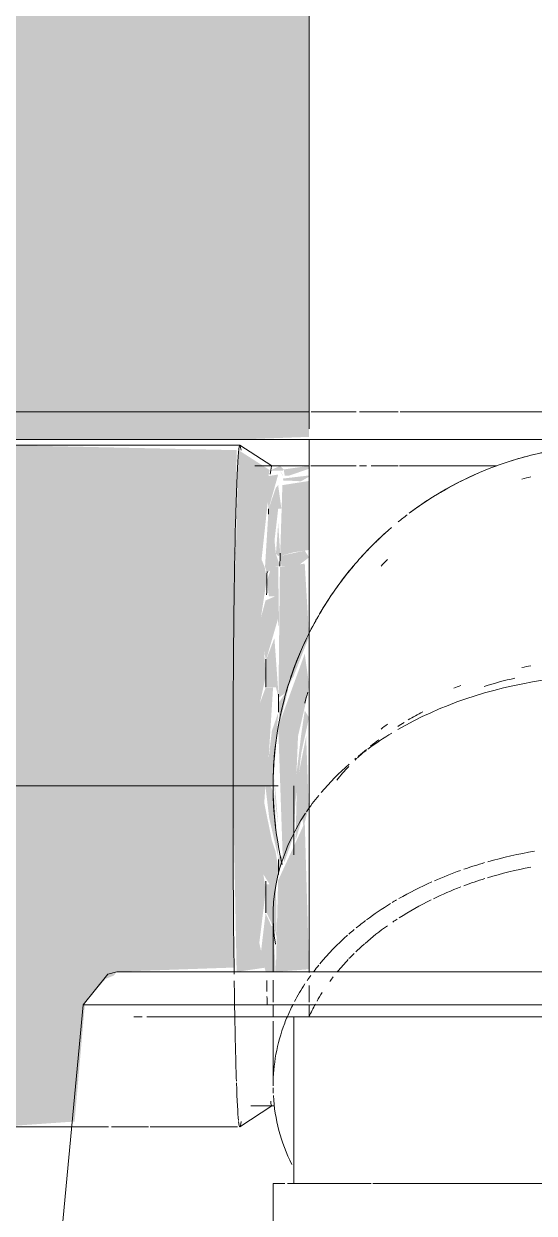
# Model space of a CAD drawing. Header units: metres. Extents: x 1.1 to 63.3, y -3.6 to 22.8.
# Drawn here: x 21.6844 to 21.7163, y 6.5253 to 6.5997 of the extents above; entities that cross this region are included whole.
import ezdxf

# ---------------------------------------------------------------- set-up
doc = ezdxf.new("R2010")
doc.units = ezdxf.units.M
doc.layers.add('ARQ_1100_BASE_TÉRREO_GARAGEM_dwg', color=7, linetype='Continuous', lineweight=5, true_color=0x767676)
for name, color, linetype, lineweight in [('P-PIPE', 7, 'Continuous', 5), ('P-PIPE-CNTR', 7, 'Continuous', 5), ('P-SANR-FIXT', 7, 'Continuous', 5)]:
    doc.layers.add(name, color=color, linetype=linetype, lineweight=lineweight)

# ---------------------------------------------------------------- blocks, each defined once
blk = doc.blocks.new('USO_ESG_Cuba lavatório retângular - Uso geral-4179220-TÉRREO F_S 1')
at = {"layer": 'P-SANR-FIXT', "true_color": 0xf3f3f3, "transparency": 33554560}
h = blk.add_hatch(color=7, dxfattribs=at)
h.paths.add_polyline_path([(0.02357948415474572, -0.05021161073454758), (0.01904999999999567, -0.05038198160310225), (0.01904999999999567, -0.05521161073454645), (0.1730499999999953, -0.05521161073454617), (0.1730499999999953, -0.05021161073454731), (0.04208229035914079, -0.05021161073454754)])
h.paths.add_polyline_path([(-0.01905000000000433, -0.05021161073454766), (-0.1731071461120028, -0.05038198160310259), (-0.1731071461120028, -0.05521161073454679), (-0.01905000000000433, -0.05521161073454652), (-0.01905000000000433, -0.05028743424442852)])
h = blk.add_hatch(color=7, dxfattribs=at)
h.paths.add_polyline_path([(-0.1657047519650565, -0.05521161073454677), (-0.1731071461120028, -0.05521161073454679), (-0.1868844374562529, -0.05912621186443722), (-0.19644252170884, -0.06868429611702), (-0.2000525168769535, -0.08215698149949317), (-0.2000525168769535, -0.2500029056352048), (-0.1858498807490375, -0.2500029056352048), (-0.1858498807490375, -0.1449999999999511), (-0.01905000000000433, -0.1449999999999508), (-0.01905000000000433, -0.05521161073454652), (-0.06181123080295787, -0.05521161073454659)])
h.paths.add_polyline_path([(0.04208229035914079, -0.0552116107345464), (0.01904999999999567, -0.05521161073454645), (0.01904999999999567, -0.1449999999999508), (0.1869294648993039, -0.1449999999999505), (0.1869294648993039, -0.2500029056352042), (0.199995370764946, -0.2500029056352042), (0.199995370764946, -0.08215698149950112), (0.1960807696350556, -0.0683796901552424), (0.1865226853824685, -0.05882160590265965), (0.1719491918117641, -0.05521161073454618), (0.1459758115212395, -0.05521161073454622)])
h.paths.add_polyline_path([(0.1806165109818395, -0.07459047051765696), (0.1826340714713295, -0.07897534016493896), (0.1822976344801451, -0.07864906166728321), (0.1811502418688793, -0.07587901086380235)])
h.paths.add_polyline_path([(0.1982473394437791, -0.3500029056351988), (0.1869294648993039, -0.3500029056351988), (0.1869294648993039, -0.3576249999998696), (-0.1834779014831053, -0.3578007022312229), (-0.1836730923823029, -0.357624999999879), (-0.1858498807490332, -0.357624999999879), (-0.1858498807490332, -0.3500029056351994), (-0.2000525168769535, -0.3500029056351994), (-0.1999560056492136, -0.357624999999879), (-0.1961379157470631, -0.3710421065387052), (-0.186579831494476, -0.380600190791288), (-0.1731071461120028, -0.3842101859594101), (0.1730499999999953, -0.3842101859594009), (0.1869294648993039, -0.3801934112744562), (0.1963853755968325, -0.3707375005769276), (0.199995370764946, -0.3572648151944545), (0.199995370764946, -0.3500029056351988), (0.1995483657979698, -0.3500029056351988)])
h.paths.add_polyline_path([(0.1806165109818395, -0.3648313261762987), (0.1757456890852009, -0.3669988546279041), (0.1765579198322089, -0.3665124496745999), (0.1773218229328155, -0.366196030649991)])
at = {"layer": 'P-SANR-FIXT'}
blk.add_line((0.1730499999999953, -0.05021161073454731), (-0.1731071461120028, -0.05021161073454793), dxfattribs=at)
blk = doc.blocks.new('USO_ESG_Sifão de Uso Geral - Sifão para lavatório-4179222-TÉRREO F_S 1')
at = {"layer": 'P-SANR-FIXT'}
for p, q in [((0.03457092903810452, 5.095078398493931e-14), (0.03317195909152589, -0.01488819227457435)), ((0.03317195909157787, -0.01488819227461766), (0, -0.01488819227461772)), ((0.03107743835357293, -0.01695898247439762), (0, -0.01695898247439768)), ((0.01904999999999567, -0.05021161073454759), (0.01904999999999567, -0.01690980107050255))]:
    blk.add_line(p, q, dxfattribs=at)
at = {"layer": 'P-SANR-FIXT', "color": 8, "true_color": 0x808080}
for p, q in [((0.009668771837143436, -0.01413148976521989), (-0.02303289487562818, -0.01413148976521995)), ((0.02919885019230082, -0.01413148976521985), (0.009686484094174068, -0.01413148976521989)), ((0.01904999999999567, -0.01488819227457437), (0.01904999999999567, -0.01413148976517656)), ((0.02919885019230082, -0.01413148976521985), (0.02010155591813262, -0.01413148976521987)), ((0.03000000000000184, -0.01413148976521985), (0.02948218464173224, -0.01413148976521985)), ((0.03000000000000184, -0.01413148976521985), (0.02948218464173224, -0.01413148976521985)), ((0.01904999999999567, -0.01610225920361287), (0.01904999999999567, -0.01505086856037154)), ((0.006416029086259414, -0.01695898247439767), (0.007297863790371912, -0.01695898247439766)), ((0.007297863790371912, -0.01695898247439766), (0.008161775040294288, -0.01695898247439766)), ((0.01723541039066753, -0.01695898247439765), (0.01761860173907352, -0.01695898247439765)), ((0.03107743835357293, -0.01695898247439762), (0.0191772989943716, -0.01695898247439764))]:
    blk.add_line(p, q, dxfattribs=at)
at = {"layer": 'P-SANR-FIXT', "color": 7, "true_color": 0xefefef}
for p, q in [((0.00952560491020488, -0.01413148976521989), (0.005187581615485362, -0.0141314897652199)), ((0.005187814225818227, -0.0141314897652199), (0.009525, -0.01413148976521989)), ((0.01347189725892933, -0.01413148976521988), (0.009623049284230684, -0.01413148976521989)), ((0.009623971152485752, -0.01413148976521989), (0.01347038418160167, -0.01413148976521988)), ((0.01347038418160167, -0.01413148976521988), (0.01391246318967544, -0.01413148976521988)), ((0.01391066640453845, -0.01413148976521988), (0.01348469397396211, -0.01413148976521988)), ((0.01557375627194371, -0.01413148976521988), (0.01422837758896747, -0.01413148976521988)), ((0.01422972793535326, -0.01413148976521988), (0.01557280671125466, -0.01413148976521988)), ((0.01580137967770094, -0.01413148976521988), (0.01607260788191903, -0.01413148976521988)), ((0.01607463386615385, -0.01413148976521988), (0.01580280332837423, -0.01413148976521988)), ((0.01660871074713472, -0.01413148976521988), (0.01619713841231872, -0.01413148976521988)), ((0.01729900475390084, -0.01413148976521987), (0.01662715538349394, -0.01413148976521988)), ((0.01855655865101542, -0.01413148976521987), (0.01746462659705535, -0.01413148976521987)), ((0.01919426450417242, -0.01413148976521987), (0.01857596780320375, -0.01413148976521987)), ((0.01832657184566827, -0.01488819227461769), (0.01683124065743494, -0.01488819227461769)), ((0.01902661892850133, -0.01488819227461769), (0.0185315692225989, -0.01488819227461769)), ((0.007984452791879539, -0.01695898247439766), (0.004990844529175797, -0.01695898247439767)), ((0.00946168043973513, -0.01695898247439766), (0.008040604239321817, -0.01695898247439766)), ((0.01136539254778291, -0.01695898247439766), (0.009603456592894657, -0.01695898247439766)), ((0.01358097564831172, -0.01695898247439765), (0.01141686308882061, -0.01695898247439766)), ((0.01399183736265834, -0.01695898247439765), (0.01365467745375761, -0.01695898247439765)), ((0.01558951601647725, -0.01695898247439765), (0.01402972774874065, -0.01695898247439765)), ((0.01613297140903135, -0.01695898247439765), (0.01570685574849045, -0.01695898247439765))]:
    blk.add_line(p, q, dxfattribs=at)
at = {"layer": 'P-SANR-FIXT', "color": 9, "true_color": 0xbfbfbf}
for p, q in [((0.00953511855121651, -0.01413148976521989), (0.005187581615485362, -0.0141314897652199)), ((0.005187814225818227, -0.0141314897652199), (0.009525, -0.01413148976521989)), ((0.01347038418160167, -0.01413148976521988), (0.01729560869348444, -0.01413148976521987)), ((0.01617045472028922, -0.01413148976521988), (0.01348469397396211, -0.01413148976521988)), ((0.01729390335784959, -0.01413148976521987), (0.01651530978689791, -0.01413148976521988)), ((0.01907023710242869, -0.01413148976521987), (0.01746721363586144, -0.01413148976521987)), ((0.01746795208035913, -0.01413148976521987), (0.01905, -0.01413148976521987)), ((0.02010155591813262, -0.01413148976521987), (0.0194538910023109, -0.01413148976521987)), ((0.03317195909157787, -0.01488819227461766), (0.01922723214532793, -0.01488819227461768)), ((0.005000396385971817, -0.01695898247439767), (0.006416029086259414, -0.01695898247439767)), ((0.008161775040294288, -0.01695898247439766), (0.00963640898355593, -0.01695898247439766)), ((0.009789035304826802, -0.01695898247439766), (0.01342227712449512, -0.01695898247439765)), ((0.01348469397396211, -0.01695898247439765), (0.01670424005304793, -0.01695898247439765)), ((0.01639470778047577, -0.01695898247439765), (0.01670424005304793, -0.01695898247439765)), ((0.01674328327006221, -0.01695898247439765), (0.01723541039066753, -0.01695898247439765)), ((0.01674328327006221, -0.01695898247439765), (0.01862163669420277, -0.01695898247439765)), ((0.01761860173907352, -0.01695898247439765), (0.01862163669420277, -0.01695898247439765)), ((0.01875845547636864, -0.01695898247439765), (0.0190696152277025, -0.01695898247439765)), ((0.01875845547636864, -0.01695898247439765), (0.0190696152277025, -0.01695898247439765))]:
    blk.add_line(p, q, dxfattribs=at)
at = {"layer": 'P-SANR-FIXT', "color": 7, "true_color": 0xf7f7f7}
for p, q in [((0.00776457135307494, -0.01413148976521989), (0.005209445330009544, -0.0141314897652199)), ((0.009593390347837908, -0.01413148976521989), (0.008011134132969859, -0.01413148976521989)), ((0.01353983308213891, -0.01413148976521988), (0.009686484094174068, -0.01413148976521989)), ((0.0139124189455091, -0.01413148976521988), (0.01355369238237291, -0.01413148976521988)), ((0.01549511045946628, -0.01413148976521988), (0.01418645868136929, -0.01413148976521988)), ((0.01608108701522231, -0.01413148976521988), (0.01575902545853035, -0.01413148976521988)), ((0.007997083215945146, -0.01488819227461771), (0.004968510835399923, -0.01488819227461771)), ((0.009547420549738332, -0.0148881922746177), (0.008012100764067293, -0.01488819227461771)), ((0.01139465129102383, -0.0148881922746177), (0.00981472503188386, -0.0148881922746177)), ((0.01356058180036362, -0.0148881922746177), (0.01140804288978683, -0.0148881922746177)), ((0.01394737808376443, -0.0148881922746177), (0.01359024645733119, -0.0148881922746177)), ((0.0155054146810256, -0.01488819227461769), (0.01413573939535535, -0.0148881922746177)), ((0.01603005340124319, -0.01488819227461769), (0.01551149530654934, -0.01488819227461769))]:
    blk.add_line(p, q, dxfattribs=at)
at = {"layer": 'P-SANR-FIXT', "color": 254, "true_color": 0xdfdfdf}
for p, q in [((0.009607425222385349, -0.01413148976521989), (0.005215491803645273, -0.0141314897652199)), ((0.009607425222385349, -0.01413148976521989), (0.005215491803645273, -0.0141314897652199)), ((0.01385640646055166, -0.01413148976521988), (0.00969872371193452, -0.01413148976521989)), ((0.01385640646055166, -0.01413148976521988), (0.00969872371193452, -0.01413148976521989)), ((0.01545481322062317, -0.01413148976521988), (0.01421549026118996, -0.01413148976521988)), ((0.01545481322062317, -0.01413148976521988), (0.01421549026118996, -0.01413148976521988)), ((0.01600000000000069, -0.01413148976521988), (0.01583359615867021, -0.01413148976521988)), ((0.01600000000000069, -0.01413148976521988), (0.01583359615867021, -0.01413148976521988)), ((0.01616820515625298, -0.01413148976521988), (0.01729560869348444, -0.01413148976521987)), ((0.01650085500043941, -0.01413148976521988), (0.01617045472028922, -0.01413148976521988)), ((0.01729390335784959, -0.01413148976521987), (0.01651530978689791, -0.01413148976521988)), ((0.01840710973419534, -0.01413148976521987), (0.01746721363586144, -0.01413148976521987)), ((0.01746795208035913, -0.01413148976521987), (0.01905, -0.01413148976521987)), ((0.01906960324037638, -0.01413148976521987), (0.01842043453069455, -0.01413148976521987)), ((0.005000396385971817, -0.01695898247439767), (0.008012827001364861, -0.01695898247439766)), ((0.008075565131406075, -0.01695898247439766), (0.00963640898355593, -0.01695898247439766)), ((0.009789035304826802, -0.01695898247439766), (0.01145710950889126, -0.01695898247439766)), ((0.01150455443816369, -0.01695898247439766), (0.01342227712449512, -0.01695898247439765)), ((0.01348469397396211, -0.01695898247439765), (0.01390573686934605, -0.01695898247439765)), ((0.01395234314550568, -0.01695898247439765), (0.01573399524187895, -0.01695898247439765)), ((0.01575819350970349, -0.01695898247439765), (0.01628544490827463, -0.01695898247439765)), ((0.01657474801851102, -0.01695898247439765), (0.01624550820115838, -0.01695898247439765)), ((0.01826685994325896, -0.01695898247439765), (0.01661747882813741, -0.01695898247439765)), ((0.01914392247267171, -0.01695898247439764), (0.01842049224565001, -0.01695898247439765))]:
    blk.add_line(p, q, dxfattribs=at)
at = {"layer": 'P-SANR-FIXT', "color": 8, "true_color": 0x797979}
blk.add_line((0.01904999999999567, -0.2049999987482553), (0.01904999999999567, -0.05088148371562703), dxfattribs=at)
at = {"layer": 'P-SANR-FIXT', "flags": 128}
blk.add_lwpolyline([(0.03317195909157787, -0.01488819227457435), (0.03162631893306374, -0.01680132713467129), (0.0310774383535686, -0.01695898247435431)], dxfattribs=at)
blk = doc.blocks.new('Joelho 45_90 - Serie Normal - Esgoto - MEP - Tigre - Standard-4185659-TÉRREO F_S 1')
at = {"layer": 'P-PIPE', "color": 8, "true_color": 0x808080}
for p, q in [((37.02890340803396, 6.527195370227562), (37.02890340803396, 6.523463873502346)), ((37.029629187934, 6.527195370227606), (37.02890340803396, 6.527195370227606)), ((37.03503448677463, 6.527195370227606), (37.02980506625878, 6.527195370227606)), ((37.05020340803396, 6.527195370227606), (37.03514203359469, 6.527195370227606))]:
    blk.add_line(p, q, dxfattribs=at)
blk = doc.blocks.new('Joelho 45_90 - Serie Normal - Esgoto - MEP - Tigre - Standard-V7-TÉRREO F_S 1')
at = {"layer": 'P-PIPE', "true_color": 0xe06060}
for points in [[(37.02961394761731, 6.547272152179374), (37.03021085864414, 6.54897948176723), (37.0304639436407, 6.555140485370175), (37.03102425977446, 6.557547826195036), (37.03115340803397, 6.55835161640939), (37.03088489150818, 6.560288875488735), (37.02922659066811, 6.555731348102608), (37.02950746255806, 6.547564577989793), (37.02958634810716, 6.547347945057552)], [(37.03030655720863, 6.548617084804791), (37.03074144910028, 6.550080661049495), (37.03088489150818, 6.550721092825851), (37.03112927923619, 6.550682370229231), (37.03097308271085, 6.555140485370175), (37.03039638705615, 6.552227959556532), (37.03031976012708, 6.548966886463109)], [(37.02907803917333, 6.540422855976743), (37.03115340803397, 6.540572934151941), (37.03088489150818, 6.549740113820878), (37.02921762881525, 6.54611825985069), (37.02910451231927, 6.54150298811166)]]:
    blk.add_hatch(color=13, dxfattribs=at).paths.add_polyline_path(points)
h = blk.add_hatch(color=13, dxfattribs=at)
h.paths.add_polyline_path([(37.03021343010042, 6.548436247450386), (37.0303233336214, 6.549061563578832), (37.0302130753163, 6.54851119755152)])
h.paths.add_polyline_path([(37.03077965601549, 6.549544476977111), (37.03088489150818, 6.549740113820878), (37.03113759576974, 6.550721092825851), (37.03082459718033, 6.550975391763814), (37.03051080379868, 6.551710246227372), (37.03058230614955, 6.550721092825851), (37.03075977904018, 6.5498234243223)])
h.paths.add_polyline_path([(37.03020493986988, 6.550229855458625), (37.03067544698013, 6.554131251693639), (37.03115340803397, 6.556303334070587), (37.03088489150818, 6.556742143984242), (37.03065017264423, 6.555140485370175), (37.03025835040013, 6.551846299793961), (37.03020352676361, 6.550528382642024)])
at = {"layer": 'P-PIPE', "color": 9, "true_color": 0xbfbfbf}
for p, q in [((37.03474859481334, 6.554299183915211), (37.03424994246136, 6.553886948298524)), ((37.02890340803396, 6.537338090133789), (37.02890340803396, 6.533297722234146))]:
    blk.add_line(p, q, dxfattribs=at)
at = {"layer": 'P-PIPE', "color": 8, "true_color": 0x808080}
for p, q in [((37.03409449796533, 6.55375844242179), (37.03401680941041, 6.553694217337473)), ((37.02890340803396, 6.539891627506225), (37.02890340803396, 6.538514742062761)), ((37.02890340803396, 6.538352065776963), (37.02890340803396, 6.537595363267557))]:
    blk.add_line(p, q, dxfattribs=at)
at = {"layer": 'P-PIPE'}
blk.add_line((37.02890340803396, 6.543904323951945), (37.02890340803396, 6.540422855976743), dxfattribs=at)
at = {"layer": 'P-PIPE', "flags": 128}
blk.add_lwpolyline([(37.03020340803396, 6.552034980534351), (37.03020340803396, 6.550088091280321), (37.03020340803396, 6.547731966809062)], dxfattribs=at)
blk.add_lwpolyline([(37.03020340803396, 6.552034980534351), (37.03020340803396, 6.550088091280321), (37.03020340803396, 6.547731966809062)], dxfattribs=at)
at = {"layer": 'P-PIPE', "color": 9, "true_color": 0xbfbfbf}
for centre, radius, start, end in [((37.05020340803396, 6.552034980534394), 0.02130000000000004, 101.3679371889042, 109.9999999999986), ((37.05020340803396, 6.552034980534402), 0.02129999999999541, 101.267605633816, 108.0241266016254), ((37.05020340803396, 6.552034980534394), 0.02130000000000338, 110.0562856813612, 126.875870970337), ((37.05020340803396, 6.552034980534402), 0.02130000000000083, 113.3131867254947, 120.0000000000096), ((37.05020340803396, 6.552034980534394), 0.01999999999999737, 104.9999999999999, 106.6751656163664), ((37.05020340803396, 6.552034980534394), 0.01999999999999449, 105.0000000000025, 106.6751656163693), ((37.05020340803396, 6.552034980534402), 0.02130000000000012, 120.3196995143424, 126.691061552118), ((37.05020340803396, 6.552034980534394), 0.02130000000000394, 127.2903332915532, 129.2273692410485), ((37.05020340803396, 6.552034980534394), 0.02129999999999736, 130.6903163442474, 136.3939392875976), ((37.05020340803396, 6.552034980534402), 0.02129999999999514, 131.9789483049389, 135), ((37.05020340803396, 6.552034980534394), 0.02129999999999747, 137.4134496317568, 139.3689778513819), ((37.05020340803396, 6.552034980534402), 0.02130000000000307, 135.6558468012446, 138.8001231922088), ((37.05020340803396, 6.552034980534394), 0.01999999999999695, 134.9999999999838, 136.6751760251709), ((37.05020340803396, 6.552034980534394), 0.01999999999999641, 134.999999999992, 136.675176025179)]:
    blk.add_arc(centre, radius, start, end, dxfattribs=at)
at = {"layer": 'P-PIPE', "color": 8, "true_color": 0x808080}
for centre, radius, start, end in [((37.05020340803396, 6.552034980534394), 0.02129999999999774, 140.164676917507, 149.8050680398772), ((37.05020340803396, 6.552034980534402), 0.02129999999999893, 139.6420056716524, 149.798576554741), ((37.05020340803396, 6.552034980534394), 0.02130000000000083, 149.9999999999881, 154.1297666356687), ((37.05020340803396, 6.552034980534402), 0.02129999999999786, 150.0000000000041, 153.6841198606526)]:
    blk.add_arc(centre, radius, start, end, dxfattribs=at)
at = {"layer": 'P-PIPE'}
for centre, radius, start, end in [((37.05020340803396, 6.552034980534394), 0.0212999999999964, 154.7657482576239, 193.0531706741997), ((37.05020340803396, 6.552034980534402), 0.02130000000000074, 154.2553563870961, 168.0272020000162), ((37.05020340803396, 6.552034980534394), 0.02000000000000373, 162.9841186924983, 164.9999999999817), ((37.05020340803396, 6.552034980534394), 0.01999999999999737, 162.9841186925074, 164.9999999999899), ((37.05020340803396, 6.552034980534402), 0.02129999999999927, 173.3174326400594, 186.6953121973217), ((37.05020340803396, 6.552034980534402), 0.02129999999999885, 191.9820227202631, 193.3106252764427)]:
    blk.add_arc(centre, radius, start, end, dxfattribs=at)
at = {"layer": 'P-PIPE', "color": 9, "true_color": 0xbfbfbf}
for centre, major_axis, ratio, start_param, end_param in [((37.05020340803396, 6.545884222939314), (0.0200000000000013, 0), 0.7071067811865711, 1.832595714593994, 1.861832870115767), ((37.05020340803396, 6.545884222939314), (0.01999999999999737, 0), 0.7071067811866834, 1.832595714594033, 1.861832870115811), ((37.05020340803396, 6.545318537514369), (0.0199999999999998, 0), 0.7071067811863236, 1.884548873853332, 1.987118571380646), ((37.05020340803396, 6.543904323951996), (0.02129999999999843, 0), 0.7071067811867031, 1.781399196427849, 2.257062571577275), ((37.05020340803396, 6.545884222939314), (0.02000000000000494, 0), 0.7071067811864679, 2.068614727392601, 2.094395102393359), ((37.05020340803396, 6.545884222939314), (0.02000000000000186, 0), 0.707106781186447, 2.068614727392589, 2.094395102393347), ((37.05020340803396, 6.545318537514369), (0.02000000000000132, 0), 0.7071067811866447, 2.210384396728907, 2.268928027592569), ((37.05020340803396, 6.545884222939314), (0.02000000000000128, 0), 0.707106781186598, 2.356194490192404, 2.385431827381895), ((37.05020340803396, 6.545884222939314), (0.01999999999999695, 0), 0.7071067811865148, 2.356194490192345, 2.385431827381836), ((37.05020340803396, 6.545318537514369), (0.0199999999999987, 0), 0.707106781186329, 2.285386319354028, 2.312173316110412), ((37.05020340803396, 6.543904323951996), (0.02129999999999626, 0), 0.7071067811868755, 2.280053854442121, 2.376518653519488), ((37.05020340803396, 6.545318537514369), (0.02000000000000072, 0), 0.7071067811864195, 2.395376302508032, 2.434008216864348), ((37.05020340803396, 6.545318537514369), (0.0200000000000049, 0), 0.7071067811865726, 2.456140380073166, 2.499412726786761), ((37.05020340803396, 6.543904323951996), (0.02130000000000486, 0), 0.7071067811864797, 2.38577389004503, 2.418760720127056), ((37.05020340803396, 6.533297722234197), (0.02129999999999595, 0), 0.7071067811867778, 1.804940849685794, 1.949476674483639), ((37.05020340803396, 6.533297722234197), (0.02130000000000114, 0), 0.7071067811866119, 1.959345942519293, 2.02585078172521), ((37.05020340803396, 6.533297722234197), (0.01999999999999679, 0), 0.707106781186781, 1.832595714594068, 1.976424277710212), ((37.05020340803396, 6.533297722234197), (0.02129999999999948, 0), 0.7071067811864049, 2.03706291188047, 2.125061595556074), ((37.05020340803396, 6.533297722234197), (0.02000000000000354, 0), 0.7071067811863864, 1.985846155022774, 2.057971746020573), ((37.05020340803396, 6.533297722234197), (0.02130000000000027, 0), 0.7071067811863926, 2.133783841912506, 2.25282286340412), ((37.05020340803396, 6.533297722234197), (0.02000000000000165, 0), 0.707106781186521, 2.068614727392602, 2.169410014833367), ((37.05020340803396, 6.533297722234197), (0.02130000000000126, 0), 0.7071067811865216, 2.284683925063504, 2.382714046303952), ((37.05020340803396, 6.533297722234197), (0.02130000000000293, 0), 0.7071067811862547, 2.261774875356581, 2.279104552594487), ((37.05020340803396, 6.533297722234197), (0.02000000000000499, 0), 0.7071067811862705, 2.177426686103179, 2.305721090889444), ((37.05020340803396, 6.533297722234197), (0.02130000000000143, 0), 0.7071067811866133, 2.386623750625124, 2.427574025372063), ((37.05020340803396, 6.533297722234197), (0.01999999999999815, 0), 0.707106781186651, 2.356194490192693, 2.461195320820066), ((37.05020340803396, 6.533297722234197), (0.0199999999999967, 0), 0.7071067811866996, 2.313737136721391, 2.333167527066091), ((37.05020340803396, 6.533297722234197), (0.02000000000000325, 0), 0.7071067811864826, 2.464318442447309, 2.508283643269522), ((37.05020340803396, 6.533297722234197), (0.02129999999999991, 0), 0.7071067811866626, 2.851002997928877, 2.879793265790897), ((37.05020340803396, 6.533297722234197), (0.02130000000000188, 0), 0.7071067811863623, 2.879793265790791, 3.141592653589793), ((37.05020340803396, 6.533297722234197), (0.02130000000000066, 0), 0.7071067811865405, 3.149830290700073, 3.172901439383357), ((37.05020340803396, 6.533297722234197), (0.02130000000000266, 0), 0.7071067811865832, 3.182912777251055, 3.474040076674965)]:
    blk.add_ellipse(centre, major_axis=major_axis, ratio=ratio, start_param=start_param, end_param=end_param, dxfattribs=at)
at = {"layer": 'P-PIPE', "color": 8, "true_color": 0x808080}
for centre, major_axis, ratio, start_param, end_param in [((37.05020340803396, 6.543904323951996), (0.02130000000000058, 0), 0.70710678118642, 2.429036433588452, 2.434008216864337), ((37.05020340803396, 6.545318537514369), (0.0200000000000044, 0), 0.7071067811863613, 2.502378966019663, 2.512859430493605), ((37.05020340803396, 6.543904323951996), (0.02129999999999791, 0), 0.7071067811865789, 2.459541327066416, 2.603057171584117), ((37.05020340803396, 6.545318537514369), (0.0200000000000016, 0), 0.7071067811867304, 2.546580059027778, 2.617921377608036), ((37.05020340803396, 6.543904323951996), (0.02130000000000083, 0), 0.7071067811865769, 2.617993877991458, 2.695503463410266), ((37.05020340803396, 6.533297722234197), (0.02129999999999693, 0), 0.7071067811867487, 2.467288975335183, 2.611929471389436), ((37.05020340803396, 6.533297722234197), (0.02129999999999813, 0), 0.7071067811867343, 2.437212773058516, 2.46102862911118), ((37.05020340803396, 6.533297722234197), (0.02000000000000089, 0), 0.7071067811864179, 2.55022690676367, 2.613161254135005), ((37.05020340803396, 6.533297722234197), (0.01999999999999864, 0), 0.7071067811867489, 2.518195751339344, 2.54554456159683), ((37.05020340803396, 6.533297722234197), (0.02130000000000083, 0), 0.707106781186613, 2.617993877991481, 2.647222553776137), ((37.05020340803396, 6.533297722234197), (0.02130000000000008, 0), 0.7071067811867857, 2.705226226867781, 2.784742378185544), ((37.05020340803396, 6.533297722234197), (0.02130000000000111, 0), 0.7071067811864735, 2.796466633270587, 2.851002997928803)]:
    blk.add_ellipse(centre, major_axis=major_axis, ratio=ratio, start_param=start_param, end_param=end_param, dxfattribs=at)
at = {"layer": 'P-PIPE'}
blk.add_ellipse((37.05020340803396, 6.543904323951996), major_axis=(0.0212999999999978, 0), ratio=0.7071067811866248, start_param=2.701482997737018, end_param=3.258764735353271, dxfattribs=at)
at = {"layer": 'P-PIPE', "color": 254, "true_color": 0xdfdfdf}
for major_axis, ratio, start_param, end_param in [((0.02130000000000103, 0), 0.7071067811864724, 2.666022845806715, 2.691336901133816), ((0.02000000000000316, 0), 0.7071067811864591, 2.639778062729229, 2.662536808963685), ((0.02000000000000177, 0), 0.7071067811862555, 2.71656077757331, 2.7583212455921), ((0.01999999999999992, 0), 0.7071067811863825, 2.772788954468182, 2.830870182829038)]:
    blk.add_ellipse((37.05020340803396, 6.533297722234197), major_axis=major_axis, ratio=ratio, start_param=start_param, end_param=end_param, dxfattribs=at)
blk = doc.blocks.new('Joelho 45_90 - Serie Normal - Esgoto - MEP - Tigre - Standard-4186056-TÉRREO F_S 1')
at = {"layer": 'P-PIPE', "true_color": 0xe06060}
for points in [[(37.01140096816596, 6.552034980534351), (37.02639761700905, 6.552035110074496), (37.02662392387921, 6.573013605347873), (37.01182688299149, 6.573334980534345), (37.01161392557873, 6.57047954037481), (37.01140116261183, 6.552108843456231)], [(37.0272238039152, 6.552034980534351), (37.02842356398718, 6.552034980534351), (37.02808163264387, 6.557211361436398), (37.02844754268354, 6.558875361552781), (37.02834000008985, 6.560443214102152), (37.02814123643862, 6.56254370792709), (37.02851946845288, 6.564989205906978), (37.0283716341747, 6.565723172930785), (37.02818442647008, 6.56617711615808), (37.02857034739419, 6.569767548761924), (37.0286235529592, 6.571448195864959), (37.02868881774794, 6.571773183000569), (37.02674986610549, 6.573010870023502), (37.02646059160003, 6.562519359708928), (37.02643759081158, 6.552034980534351)], [(37.01182688299151, 6.530734980534347), (37.01649128530085, 6.531059091045198), (37.01714556923554, 6.538514742062761), (37.01843500959343, 6.539975534538695), (37.01894196267236, 6.540180734062507), (37.01912596968039, 6.540422855976743), (37.02647061184402, 6.540682230078843), (37.02639796906566, 6.552034980534351), (37.01140096816596, 6.552034980534351), (37.01171664812306, 6.531460760434391), (37.01177765556109, 6.531059091045198)], [(37.02668982543543, 6.540422855976743), (37.02837494622666, 6.540669294942447), (37.02804256761407, 6.542223968901422), (37.0284466879777, 6.54547707030029), (37.02835844709205, 6.54611825985069), (37.02812826679477, 6.547564577989793), (37.02842356398718, 6.552034980534351), (37.02639796906566, 6.552034980534351), (37.02662392387921, 6.540422855976743)], [(37.02923703097952, 6.547564577989793), (37.02928953612229, 6.547724868074531), (37.02923517247491, 6.547564577989793)], [(37.02923962606887, 6.546545281992759), (37.02948316211744, 6.547631311070391), (37.02923517247491, 6.547564577989793), (37.02923703097953, 6.546858599632303)]]:
    blk.add_hatch(color=13, dxfattribs=at).paths.add_polyline_path(points)
h = blk.add_hatch(color=13, dxfattribs=at)
h.paths.add_polyline_path([(37.02842356398718, 6.552034980534351), (37.02862339095358, 6.553721777638621), (37.02890340803396, 6.558183597192456), (37.02843562495767, 6.558158113291342), (37.02808163264387, 6.557211361436398), (37.02831205689718, 6.553721777638621)])
h.paths.add_polyline_path([(37.02845933292669, 6.559884671186659), (37.02921773855789, 6.562490907827796), (37.02903697054034, 6.563881851453826), (37.02843562495767, 6.563623160598991), (37.0280025026202, 6.56203495033139), (37.02844768592817, 6.559939493052619)])
h.paths.add_polyline_path([(37.02852789770673, 6.56534287576826), (37.02902096903341, 6.565714768992907), (37.02933419019217, 6.56576340885974), (37.02908235305655, 6.566531900095614), (37.0289925582336, 6.567355832034252), (37.02922340403516, 6.569355488610037), (37.02862334635688, 6.569347656197334), (37.02840132331751, 6.565723172930785), (37.02851714182918, 6.565369052251413)])
h.paths.add_polyline_path([(37.0286235529592, 6.569357762626192), (37.02922340403516, 6.571490882824175), (37.02836461615127, 6.571353497060135), (37.0286235529592, 6.569358752059421)])
h.paths.add_polyline_path([(37.02951981714041, 6.571731119444935), (37.02957157059978, 6.571808537147169), (37.02934053789826, 6.572034980534355), (37.02873264757164, 6.57174520519916), (37.02922340403516, 6.571731286053079), (37.02948654182617, 6.571731153391945)])
h = blk.add_hatch(color=13, dxfattribs=at)
h.paths.add_polyline_path([(37.02843562495767, 6.552034980534351), (37.02890340803396, 6.552034980534351), (37.02922340403516, 6.556598298505186), (37.0288318740232, 6.555481643408847), (37.02842356398718, 6.552034980534351)])
h.paths.add_polyline_path([(37.02923791673091, 6.557547826195036), (37.02924149266029, 6.55775004165127), (37.028987210526, 6.561272917757266), (37.02845933292669, 6.559884671186659), (37.02844768592817, 6.558183842445133), (37.02908409135383, 6.558186949919714), (37.02923703097953, 6.557547826195036)])
h.paths.add_polyline_path([(37.02927698281021, 6.56203495033139), (37.02922340403516, 6.56571461332976), (37.0288008483034, 6.565714938255547), (37.02851663079895, 6.564847325654397), (37.02864365851385, 6.563882454366522), (37.02903697054034, 6.563881851453826), (37.02924752200469, 6.562034980534348)])
h.paths.add_polyline_path([(37.02927698315889, 6.566401263422065), (37.02934978742974, 6.566532057881899), (37.02922340403516, 6.568427381044181), (37.02908235305655, 6.566531900095614), (37.02922340403516, 6.566401263422065)])
h.paths.add_polyline_path([(37.02942336283928, 6.569355453734577), (37.02922259533347, 6.570828805117735), (37.02908708882748, 6.570686153357374), (37.0286235529592, 6.569356324700765), (37.0293913366365, 6.569355488610037)])
h.paths.add_polyline_path([(37.02953137602411, 6.57142960007152), (37.02934053789826, 6.571731119444935), (37.02948654182617, 6.571447593091), (37.02952364084354, 6.571432704381634)])
h = blk.add_hatch(color=13, dxfattribs=at)
h.paths.add_polyline_path([(37.02923073778179, 6.555742745663128), (37.02927698315889, 6.556412051873987), (37.02923181022794, 6.555942907556745)])
h.paths.add_polyline_path([(37.02924752200469, 6.557547826195036), (37.02962918793401, 6.557794660468403), (37.03020340803396, 6.558934116148137), (37.03115340803397, 6.561356436100221), (37.03088489150818, 6.565928691355692), (37.0298327403055, 6.56576340885974), (37.02933344020109, 6.565714528716939), (37.02924040921138, 6.557547826195036)])
h.paths.add_polyline_path([(37.02934717207724, 6.566401263422065), (37.03020340803396, 6.566633090963198), (37.03115340803397, 6.566777892854196), (37.03115340803397, 6.571088912709154), (37.02948654182617, 6.570828805117735), (37.02934978742974, 6.566532057881899)])
h.paths.add_polyline_path([(37.02990611022005, 6.571423276573851), (37.03115340803397, 6.57185073605176), (37.03115340803397, 6.572034531844141), (37.02957157059978, 6.571808537147169), (37.02962822123588, 6.571428289975214), (37.02990611022005, 6.571424530766881)])
h = blk.add_hatch(color=13, dxfattribs=at)
h.paths.add_polyline_path([(37.02934406819558, 6.556054212950633), (37.02985136335918, 6.558084205119711), (37.02923703097953, 6.557211361436398), (37.02928953612229, 6.556345092994161)])
h.paths.add_polyline_path([(37.03031595028292, 6.565678032710021), (37.03115340803397, 6.566311813313227), (37.03088489150818, 6.566736964748195), (37.02934637901818, 6.566401263422065), (37.02942336404715, 6.56576340885974), (37.03042427683423, 6.56576340885974)])
h.paths.add_polyline_path([(37.03064502266342, 6.571068376307496), (37.03115340803397, 6.571353497060135), (37.03115340803397, 6.571431865029326), (37.02951429602849, 6.571239128221045), (37.02955689816473, 6.571109357773759), (37.02990611022005, 6.571108694173204)])
h = blk.add_hatch(color=13, dxfattribs=at)
h.paths.add_polyline_path([(37.02922736290179, 6.549574299014751), (37.02897918793401, 6.552610586021764), (37.02904290554202, 6.550975391763814), (37.02922705460645, 6.549576640750237)])
h.paths.add_polyline_path([(37.07117945316614, 6.549574299014751), (37.071418560001, 6.552679465329669), (37.07117986779981, 6.55288018944518), (37.07117976146147, 6.550860971964632)])
h.paths.add_polyline_path([(37.07092410029158, 6.556435259701056), (37.07077762813392, 6.557547826195036), (37.07077762813392, 6.55683781082672)])
h = blk.add_hatch(color=13, dxfattribs=at)
h.paths.add_polyline_path([(37.02913116566145, 6.54259047244229), (37.02908327242827, 6.545886460672568), (37.0284452456281, 6.545886117310284), (37.02845933292669, 6.544185289882034), (37.02902841752421, 6.542981871231671)])
h.paths.add_polyline_path([(37.02922947967858, 6.547564577989793), (37.02923482391199, 6.547564577989793), (37.02896630198439, 6.551557253551715), (37.02874076433454, 6.552034980534351), (37.02842356398718, 6.552034980534351), (37.0286615992463, 6.550025656202198), (37.02922751854481, 6.547564577989793)])
h = blk.add_hatch(color=13, dxfattribs=at)
h.paths.add_polyline_path([(37.02890340803396, 6.540422855976743), (37.02907803917333, 6.540422855976743), (37.02890340803396, 6.543299086398845), (37.02880961046168, 6.543264107419773), (37.02843562495767, 6.544077741656046), (37.02813459618836, 6.541550601359773), (37.02844215510394, 6.540422855976743)])
h.paths.add_polyline_path([(37.02908409135384, 6.545883011148953), (37.02923703097952, 6.546858599632398), (37.02905684701709, 6.547946433902725), (37.02882877028688, 6.548614517194024), (37.02835351901253, 6.550975391763814), (37.02808163264387, 6.546858599632303), (37.02868076742104, 6.545886244059353), (37.02908327242827, 6.545886460672568)])
at = {"layer": 'P-PIPE'}
for p, q in [((37.0268238838912, 6.573334980534345), (37.01182688299151, 6.573334980534345)), ((37.02882868297148, 6.572033290462945), (37.02682942078394, 6.573333180608301)), ((37.02962332405915, 6.572034980534355), (37.02776874722633, 6.572034980534355)), ((37.02962332405915, 6.572034980534355), (37.02882348401116, 6.572034980534355)), ((37.02962332405915, 6.572034980534355), (37.03115340803397, 6.572034980534355)), ((37.02962332405915, 6.572034980534355), (37.03115340803397, 6.572034980534355)), ((37.01182688299151, 6.530734980534347), (37.01646195173318, 6.530734980534347))]:
    blk.add_line(p, q, dxfattribs=at)
at = {"layer": 'P-PIPE', "color": 8, "true_color": 0x808080}
for p, q in [((37.03127053161668, 6.572034980534355), (37.03409449796533, 6.572034980534355)), ((37.03127053161668, 6.572034980534355), (37.03409449796533, 6.572034980534355)), ((37.01646195173318, 6.530734980534347), (37.01860159548518, 6.530734980534347)), ((37.01879719956531, 6.530734980534347), (37.02020340803396, 6.530734980534347))]:
    blk.add_line(p, q, dxfattribs=at)
at = {"layer": 'P-PIPE', "color": 9, "true_color": 0xbfbfbf}
for p, q in [((37.034301779547, 6.572034980534355), (37.03474859481334, 6.572034980534355)), ((37.034301779547, 6.572034980534355), (37.03474859481334, 6.572034980534355)), ((37.03503700549641, 6.572034980534355), (37.03673302385236, 6.572034980534355)), ((37.03503700549641, 6.572034980534355), (37.03673302385236, 6.572034980534355)), ((37.02682942078393, 6.5307367804604), (37.02882868297148, 6.532036670605756)), ((37.02751688827193, 6.532034980534347), (37.02899020459837, 6.532034980534347)), ((37.02020340803396, 6.530734980534347), (37.02110780782007, 6.530734980534347)), ((37.02122563324529, 6.530734980534347), (37.02667570854896, 6.530734980534347))]:
    blk.add_line(p, q, dxfattribs=at)
at = {"layer": 'P-PIPE', "color": 9, "true_color": 0xbfbfbf, "flags": 128}
blk.add_lwpolyline([(37.03680579671509, 6.572034980534355), (37.03841319872271, 6.572034980534355), (37.04289969301658, 6.572034980534355)], dxfattribs=at)
blk.add_lwpolyline([(37.03680579671509, 6.572034980534355), (37.03841319872271, 6.572034980534355), (37.04289969301658, 6.572034980534355)], dxfattribs=at)
at = {"layer": 'P-PIPE', "color": 9, "true_color": 0xbfbfbf}
for radius, start, end in [(0.02130000000000244, 101.2676056338107, 108.0241266016171), (0.021300000000002, 113.313186725495, 120.0000000000093), (0.02129999999999577, 120.3196995143496, 126.6910615521096), (0.02129999999999939, 131.9789483049183, 134.9999999999785), (0.02130000000000194, 135.6558468012308, 138.8001231921941)]:
    blk.add_arc((37.05020340803396, 6.552034980534394), radius, start, end, dxfattribs=at)
at = {"layer": 'P-PIPE', "color": 8, "true_color": 0x808080}
for radius, start, end in [(0.02129999999999813, 139.6420056716311, 149.798576554729), (0.02130000000000545, 139.2692637096821, 143.3543029658617), (0.02130000000000083, 149.9999999999881, 153.6841198606357)]:
    blk.add_arc((37.05020340803396, 6.552034980534394), radius, start, end, dxfattribs=at)
at = {"layer": 'P-PIPE'}
for radius, start, end in [(0.02130000000000305, 154.2553563870788, 168.0272019999963), (0.02130000000000156, 156.6462177171269, 162.0233032420397), (0.02130000000000121, 173.3174326400361, 180), (0.02129999999999654, 180, 186.6953121973251), (0.02129999999999889, 191.9820227202189, 193.3106252764453)]:
    blk.add_arc((37.05020340803396, 6.552034980534394), radius, start, end, dxfattribs=at)
for centre, major_axis, ratio, start_param, end_param in [((37.0268238838912, 6.552034980534394), (0, 0.02130000000000489), 0.01999600119950378, 6.108652381976793, 7.853981633974485), ((37.02882348401116, 6.552034980534394), (0, 0.02000000000000247), 0.01999600119962381, 1.554312234475219e-15, 0.2300886432158922), ((37.02882348401116, 6.552034980534394), (0, 0.02000000000000787), 0.01999600119962092, 0.5236641435393443, 0.5570228336322549), ((37.02962332405915, 6.552034980534394), (0, 0.02000000000000169), 0.01999600119994216, 0.7561619655048994, 0.8146355230273492), ((37.02962332405915, 6.552034980534394), (0, 0.02000000000000757), 0.01999600119973143, 0.7561619655101597, 0.8146355230326094), ((37.02882348401116, 6.552034980534394), (0, 0.02000000000000294), 0.0199960011996526, 0.8373815729548737, 0.9312082568648721), ((37.02882348401116, 6.552034980534394), (0, 0.02000000000000344), 0.01999600119965884, 1.163195933163746, 1.257043779735395), ((37.02962332405915, 6.552034980534394), (0, 0.01999999999999251), 0.01999600119971782, 1.279760353849017, 1.338233911394257), ((37.02962332405915, 6.552034980534394), (0, 0.0200000000000044), 0.01999600119964468, 1.279760353850023, 1.338233911390551), ((37.0268238838912, 6.552034980534394), (0, 0.02129999999999566), 0.01999600119946631, 1.570796326794898, 2.155830862518766), ((37.02962332405915, 6.552034980534394), (0, 0.01999999999999272), 0.01999600120000205, 1.803358742198331, 1.850876900761245), ((37.02962332405915, 6.552034980534394), (0, 0.02000000000000371), 0.01999600119981765, 1.803358742200791, 1.850876900758794), ((37.02882348401116, 6.552034980534394), (0, 0.02000000000000627), 0.01999600119956362, 1.872703543962661, 1.978396720424351)]:
    blk.add_ellipse(centre, major_axis=major_axis, ratio=ratio, start_param=start_param, end_param=end_param, dxfattribs=at)
at = {"layer": 'P-PIPE', "color": 8, "true_color": 0x808080}
for centre, major_axis, ratio, start_param, end_param in [((37.0268238838912, 6.552034980534394), (0, 0.02129999999999696), 0.01999600119957329, 2.179514486716825, 2.25977846494704), ((37.02882348401116, 6.552034980534394), (0, 0.02000000000000273), 0.01999600119940954, 2.225125902184013, 2.26892802758987), ((37.02882348401116, 6.552034980534394), (0, 0.01999999999999661), 0.01999600119921575, 2.289440302332371, 2.320812675976349), ((37.0268238838912, 6.552034980534394), (0, 0.02129999999999893), 0.01999600119942015, 2.268928027592969, 2.324074473788871)]:
    blk.add_ellipse(centre, major_axis=major_axis, ratio=ratio, start_param=start_param, end_param=end_param, dxfattribs=at)
at = {"layer": 'P-PIPE', "color": 9, "true_color": 0xbfbfbf}
for centre, major_axis, ratio, start_param, end_param in [((37.0268238838912, 6.552034980534394), (0, 0.02129999999999827), 0.01999600119935463, 2.259778464941673, 2.268928027591036), ((37.0268238838912, 6.552034980534394), (0, 0.0212999999999977), 0.01999600119957824, 2.324074473792816, 2.617993877986665), ((37.0268238838912, 6.552034980534394), (0, 0.0212999999999966), 0.01999600119965301, 2.62878142356794, 2.948983212764174), ((37.02882348401116, 6.552034980534394), (0, 0.01999999999999602), 0.01999600119937782, 2.967059728398832, 3.141592653589789), ((37.0268238838912, 6.552034980534394), (0, 0.02129999999999563), 0.01999600119951247, 2.967059728387009, 3.316125578792568)]:
    blk.add_ellipse(centre, major_axis=major_axis, ratio=ratio, start_param=start_param, end_param=end_param, dxfattribs=at)
blk = doc.blocks.new('ARQ_1100_BASE_TÉRREO_GARAGEM_dwg-4178582-TÉRREO F_S 1')
at = {"color": 7, "lineweight": 5, "true_color": 0xeeeeee}
for p, q in [((41.13067566617758, 2.286621195569287), (41.13067566617758, 2.295832845375136)), ((41.13067566617758, 2.286117543636226), (41.13067566617758, 2.286503565915176))]:
    blk.add_line(p, q, dxfattribs=at)
at = {"color": 7, "lineweight": 5, "true_color": 0xf1f1f1}
blk.add_line((41.13067566617758, 2.284081939476353), (41.13067566617758, 2.286117543636226), dxfattribs=at)
at = {"color": 254, "lineweight": 5, "true_color": 0xe3e3e3}
blk.add_line((41.13067566617758, 2.283476166154686), (41.13067566617758, 2.283865040028152), dxfattribs=at)
at = {"color": 254, "lineweight": 5, "true_color": 0xe6e6e6}
blk.add_line((41.13067566617758, 2.28105252495183), (41.13067566617758, 2.283476166154686), dxfattribs=at)
at = {"color": 254, "lineweight": 5, "true_color": 0xcecece}
blk.add_line((41.13067566617758, 2.117115189316381), (41.13067566617758, 2.280923950096782), dxfattribs=at)

msp = doc.modelspace()

# ---------------------------------------------------------------- linework, layer by layer
at = {"layer": 'P-PIPE', "color": 8, "true_color": 0x808080}
for p, q in [((21.70125856875008, 6.537595363267574), (21.70125856875008, 6.527195370227571)), ((21.70270042244818, 6.537595363267608), (21.70125856875008, 6.537595363267608)), ((21.7077294349816, 6.537595363267608), (21.70463888907965, 6.537595363267608)), ((21.73787824842053, 6.537595363267608), (21.71163851324092, 6.537595363267608))]:
    msp.add_line(p, q, dxfattribs=at)
at = {"layer": 'P-PIPE', "color": 7, "true_color": 0xefefef}
for p, q in [((21.70393806067439, 6.537595363267608), (21.70270042244818, 6.537595363267608)), ((21.70463888907965, 6.537595363267608), (21.70407198682433, 6.537595363267608))]:
    msp.add_line(p, q, dxfattribs=at)
at = {"layer": 'P-PIPE', "color": 7, "true_color": 0xf7f7f7}
msp.add_line((21.71162211172348, 6.537595363267608), (21.7077294349816, 6.537595363267608), dxfattribs=at)
at = {"layer": 'P-PIPE-CNTR'}
msp.add_line((21.68125856875008, 6.552034980534394), (21.7002822149926, 6.552034980534394), dxfattribs=at)

# ---------------------------------------------------------------- block references
at = {"layer": 'ARQ_1100_BASE_TÉRREO_GARAGEM_dwg', "color": 253, "true_color": 0xaaaaaa, "rotation": 270.0000000000001}
msp.add_blockref('ARQ_1100_BASE_TÉRREO_GARAGEM_dwg-4178582-TÉRREO F_S 1', (19.42128461865324, 47.70607783739612), dxfattribs=at)
at = {"layer": 'P-PIPE'}
for name in ['Joelho 45_90 - Serie Normal - Esgoto - MEP - Tigre - Standard-4186056-TÉRREO F_S 1', 'Joelho 45_90 - Serie Normal - Esgoto - MEP - Tigre - Standard-4185659-TÉRREO F_S 1']:
    msp.add_blockref(name, (-15.32894483928387, 0), dxfattribs=at)
at = {"layer": 'P-PIPE', "color": 9, "true_color": 0xbfbfbf}
msp.add_blockref('Joelho 45_90 - Serie Normal - Esgoto - MEP - Tigre - Standard-V7-TÉRREO F_S 1', (-15.32894483928387, 0), dxfattribs=at)
at = {"layer": 'P-SANR-FIXT', "rotation": 180}
msp.add_blockref('USO_ESG_Cuba lavatório retângular - Uso geral-4179220-TÉRREO F_S 1', (21.72125856875008, 6.523463873502399), dxfattribs=at)
at = {"layer": 'P-SANR-FIXT', "color": 9, "true_color": 0xbfbfbf, "rotation": 180}
msp.add_blockref('USO_ESG_Sifão de Uso Geral - Sifão para lavatório-4179222-TÉRREO F_S 1', (21.72125856875008, 6.523463873502399), dxfattribs=at)

doc.saveas('drawing.dxf')
